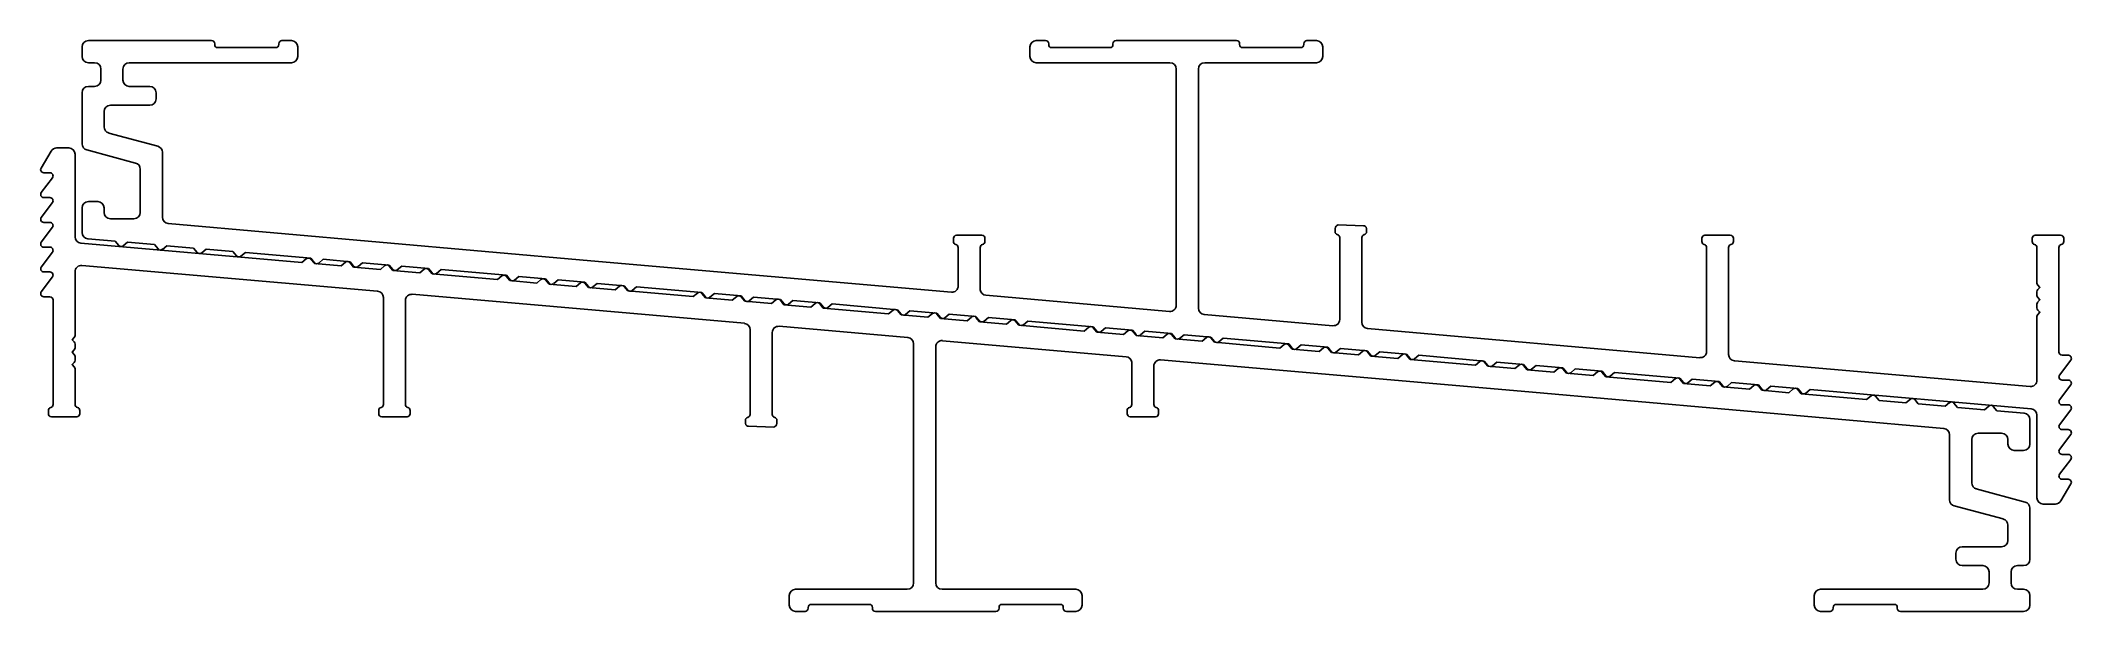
# Model space of a CAD drawing. Header units: inches. Extents: x -74 to 90, y 3 to 49.
import ezdxf

# ---------------------------------------------------------------- set-up
doc = ezdxf.new("R2010")
doc.units = ezdxf.units.IN
doc.header["$MEASUREMENT"] = 0
doc.layers.add('1', color=7, linetype='Continuous')

msp = doc.modelspace()

# ---------------------------------------------------------------- linework, layer by layer
at = {"layer": '1', "color": 7, "linetype": 'Continuous'}
for p, q in [((-59.92, 49.16), (-69.86, 49.16)), ((-53.48, 49.16), (-54.24, 49.16)), ((7.37, 49.16), (6.61, 49.16)), ((22.77, 49.16), (13.05, 49.16)), ((29.21, 49.16), (28.45, 49.16)), ((-70.37, 48.65), (-70.37, 47.89)), ((-59.67, 48.85), (-59.67, 48.91)), ((-54.74, 48.6), (-59.42, 48.6)), ((-54.49, 48.91), (-54.49, 48.85)), ((-52.97, 47.89), (-52.97, 48.65)), ((6.1, 48.65), (6.1, 47.89)), ((7.62, 48.85), (7.62, 48.91)), ((12.55, 48.6), (7.87, 48.6)), ((12.8, 48.91), (12.8, 48.85)), ((23.02, 48.85), (23.02, 48.91)), ((27.95, 48.6), (23.27, 48.6)), ((28.2, 48.91), (28.2, 48.85)), ((29.72, 47.89), (29.72, 48.65)), ((-69.86, 47.38), (-69.36, 47.38)), ((-68.85, 46.87), (-68.85, 45.98)), ((-67.07, 45.98), (-67.07, 46.87)), ((-66.56, 47.38), (-53.48, 47.38)), ((6.61, 47.38), (17.4, 47.38)), ((17.91, 46.87), (17.91, 27.84)), ((17.91, 46.87), (17.91, 39.34)), ((19.69, 27.6), (19.69, 46.87)), ((20.2, 47.38), (29.21, 47.38)), ((-70.37, 44.96), (-70.37, 40.84)), ((-69.36, 45.47), (-69.86, 45.47)), ((-64.91, 45.47), (-66.56, 45.47)), ((-64.4, 44.46), (-64.4, 44.96)), ((-68.59, 42.21), (-68.59, 43.44)), ((-68.08, 43.95), (-64.91, 43.95)), ((-64.27, 40.66), (-68.21, 41.71)), ((-72.86, 40.26), (-73.68, 38.89)), ((-71.44, 40.51), (-72.42, 40.51)), ((-70.93, 33.34), (-70.93, 40)), ((-69.99, 40.35), (-66.05, 39.29)), ((-63.89, 34.92), (-63.89, 40.16)), ((17.91, 39.34), (17.91, 39.34)), ((-72.76, 38.11), (-73.66, 36.91)), ((-73.46, 38.51), (-72.96, 38.51)), ((-65.67, 38.8), (-65.67, 35.31)), ((-72.76, 36.11), (-73.66, 34.91)), ((-73.46, 36.51), (-72.96, 36.51)), ((-69.1, 36.19), (-69.86, 36.19)), ((-73.46, 34.51), (-72.96, 34.51)), ((-70.37, 35.68), (-70.37, 33.7)), ((-68.59, 35.31), (-68.59, 35.68)), ((-66.18, 34.8), (-68.08, 34.8)), ((-29.33, 31.42), (-63.42, 34.41)), ((-72.76, 34.11), (-73.66, 32.91)), ((-52.63, 31.28), (-70.47, 32.84)), ((-69.9, 33.19), (-67.7, 33)), ((-67.7, 33), (-67.4, 32.64)), ((-67.05, 32.61), (-66.7, 32.91)), ((-66.7, 32.91), (-64.53, 32.72)), ((-0.07, 33.23), (-0.07, 32.97)), ((2.22, 33.48), (0.18, 33.48)), ((2.47, 32.97), (2.47, 33.23)), ((30.72, 34.02), (30.72, 33.76)), ((33.01, 34.23), (30.97, 34.31)), ((31.1, 33.28), (31.1, 26.69)), ((32.88, 26.45), (32.88, 33.28)), ((33.26, 33.76), (33.26, 34.02)), ((60.31, 33.23), (60.31, 32.97)), ((62.6, 33.48), (60.56, 33.48)), ((62.85, 32.97), (62.85, 33.23)), ((86.96, 33.23), (86.96, 32.97)), ((89.25, 33.48), (87.21, 33.48)), ((89.5, 32.97), (89.5, 33.23)), ((-72.76, 32.11), (-73.66, 30.91)), ((-73.46, 32.51), (-72.96, 32.51)), ((-64.53, 32.72), (-64.24, 32.37)), ((-63.88, 32.33), (-63.53, 32.63)), ((-63.53, 32.63), (-61.37, 32.44)), ((-61.37, 32.44), (-61.07, 32.09)), ((-60.72, 32.06), (-60.36, 32.35)), ((-60.36, 32.35), (-58.2, 32.16)), ((-58.2, 32.16), (-57.9, 31.81)), ((-57.55, 31.78), (-57.19, 32.08)), ((-57.19, 32.08), (-51.92, 31.62)), ((-52.28, 31.57), (-52.63, 31.28)), ((-51.63, 31.19), (-51.93, 31.54)), ((-51.92, 31.62), (-51.62, 31.26)), ((-49.47, 31), (-51.63, 31.19)), ((-51.27, 31.23), (-50.92, 31.53)), ((-50.92, 31.53), (-48.75, 31.34)), ((-49.11, 31.3), (-49.47, 31)), ((-48.46, 30.91), (-48.76, 31.27)), ((-48.75, 31.34), (-48.46, 30.98)), ((-48.1, 30.95), (-47.75, 31.25)), ((-47.75, 31.25), (-45.59, 31.06)), ((-0.23, 28.88), (-29.33, 31.42)), ((0.31, 32.48), (0.31, 29.38)), ((2.09, 29.08), (2.09, 32.48)), ((60.69, 32.48), (60.69, 24.11)), ((62.47, 23.86), (62.47, 32.48)), ((87.34, 32.48), (87.34, 29.62)), ((89.12, 30.1), (89.12, 32.48)), ((-72.76, 30.11), (-73.66, 28.91)), ((-73.46, 30.51), (-72.96, 30.51)), ((-70.93, 25.4), (-70.93, 30.53)), ((-70.38, 31.04), (-46.53, 28.96)), ((-46.3, 30.72), (-48.46, 30.91)), ((-45.94, 31.02), (-46.3, 30.72)), ((-45.59, 31.06), (-45.29, 30.71)), ((-45.3, 30.63), (-45.59, 30.99)), ((-43.13, 30.45), (-45.3, 30.63)), ((-44.94, 30.68), (-44.58, 30.97)), ((-44.58, 30.97), (-42.42, 30.78)), ((-42.78, 30.74), (-43.13, 30.45)), ((-42.42, 30.78), (-42.12, 30.43)), ((-42.13, 30.36), (-42.42, 30.71)), ((-36.85, 29.9), (-42.13, 30.36)), ((-41.77, 30.4), (-41.41, 30.7)), ((-41.41, 30.7), (-36.14, 30.24)), ((-36.5, 30.19), (-36.85, 29.9)), ((-35.85, 29.81), (-36.15, 30.16)), ((-36.14, 30.24), (-35.84, 29.88)), ((-33.69, 29.62), (-35.85, 29.81)), ((-35.49, 29.85), (-35.14, 30.15)), ((-35.14, 30.15), (-32.97, 29.96)), ((-33.33, 29.92), (-33.69, 29.62)), ((-32.68, 29.53), (-32.98, 29.89)), ((-32.97, 29.96), (-32.68, 29.6)), ((-30.52, 29.34), (-32.68, 29.53)), ((-32.32, 29.57), (-31.97, 29.87)), ((-31.97, 29.87), (-29.81, 29.68)), ((-30.16, 29.64), (-30.52, 29.34)), ((-29.81, 29.68), (-29.51, 29.33)), ((-29.52, 29.25), (-29.81, 29.61)), ((-29.16, 29.3), (-28.8, 29.59)), ((-28.8, 29.59), (-26.64, 29.4)), ((87.34, 29.62), (87.34, 29.62)), ((89.12, 24.05), (89.12, 30.1)), ((-73.46, 28.51), (-72.96, 28.51)), ((-72.71, 28.26), (-72.71, 22.21)), ((-46.06, 28.45), (-46.06, 19.83)), ((-44.28, 19.83), (-44.28, 28.2)), ((-43.73, 28.71), (-16.93, 26.37)), ((-27.35, 29.06), (-29.52, 29.25)), ((-27, 29.36), (-27.35, 29.06)), ((-26.64, 29.4), (-26.34, 29.05)), ((-26.35, 28.98), (-26.64, 29.33)), ((-21.07, 28.52), (-26.35, 28.98)), ((-25.99, 29.02), (-25.64, 29.32)), ((-25.64, 29.32), (-20.36, 28.85)), ((-20.72, 28.81), (-21.07, 28.52)), ((-20.07, 28.43), (-20.37, 28.78)), ((-20.36, 28.85), (-20.07, 28.5)), ((-17.91, 28.24), (-20.07, 28.43)), ((-19.71, 28.47), (-19.36, 28.77)), ((-19.36, 28.77), (-17.19, 28.58)), ((-17.55, 28.54), (-17.91, 28.24)), ((-16.9, 28.15), (-17.2, 28.5)), ((-17.19, 28.58), (-16.9, 28.22)), ((-14.74, 27.96), (-16.9, 28.15)), ((-16.55, 28.19), (-16.19, 28.49)), ((-16.19, 28.49), (-14.03, 28.3)), ((-14.39, 28.26), (-14.74, 27.96)), ((-14.03, 28.3), (-13.73, 27.95)), ((-13.74, 27.87), (-14.03, 28.23)), ((-11.57, 27.68), (-13.74, 27.87)), ((-13.38, 27.92), (-13.02, 28.21)), ((-13.02, 28.21), (-10.86, 28.02)), ((-11.22, 27.98), (-11.57, 27.68)), ((-10.86, 28.02), (-10.56, 27.67)), ((-10.57, 27.6), (-10.86, 27.95)), ((-10.21, 27.64), (-9.86, 27.94)), ((-9.86, 27.94), (-4.58, 27.47)), ((17.36, 27.33), (2.55, 28.63)), ((87.34, 28.91), (87.34, 28.62)), ((87.34, 27.91), (87.34, 27.62)), ((87.34, 27.62), (87.34, 27.91)), ((87.34, 27.91), (87.34, 27.62)), ((87.34, 27.62), (87.34, 27.91)), ((87.34, 27.91), (87.34, 27.62)), ((87.42, 29.44), (87.59, 29.27)), ((87.59, 29.26), (87.42, 29.09)), ((87.42, 28.44), (87.59, 28.27)), ((87.59, 28.26), (87.42, 28.09)), ((-5.3, 27.14), (-10.57, 27.6)), ((-4.94, 27.43), (-5.3, 27.14)), ((-4.29, 27.05), (-4.59, 27.4)), ((-4.58, 27.47), (-4.29, 27.12)), ((-2.13, 26.86), (-4.29, 27.05)), ((-3.93, 27.09), (-3.58, 27.39)), ((-3.58, 27.39), (-1.41, 27.2)), ((-1.77, 27.15), (-2.13, 26.86)), ((-1.12, 26.77), (-1.42, 27.12)), ((-1.41, 27.2), (-1.12, 26.84)), ((1.04, 26.58), (-1.12, 26.77)), ((-0.77, 26.81), (-0.41, 27.11)), ((-0.41, 27.11), (1.75, 26.92)), ((1.39, 26.88), (1.04, 26.58)), ((1.75, 26.92), (2.05, 26.57)), ((2.04, 26.49), (1.75, 26.85)), ((4.21, 26.3), (2.04, 26.49)), ((2.4, 26.54), (2.76, 26.83)), ((2.76, 26.83), (4.92, 26.64)), ((4.56, 26.6), (4.21, 26.3)), ((5.21, 26.22), (4.91, 26.57)), ((4.92, 26.64), (5.22, 26.29)), ((10.48, 25.75), (5.21, 26.22)), ((5.57, 26.26), (5.92, 26.55)), ((5.92, 26.55), (11.2, 26.09)), ((17.91, 27.84), (17.91, 27.84)), ((30.54, 26.18), (20.16, 27.09)), ((87.34, 26.91), (87.34, 26.91)), ((87.34, 26.91), (87.34, 21.78)), ((87.42, 27.44), (87.59, 27.27)), ((87.59, 27.26), (87.42, 27.09)), ((-71.18, 25.05), (-71.01, 25.22)), ((-71.01, 24.87), (-71.18, 25.04)), ((-70.93, 25.4), (-70.93, 25.4)), ((-70.93, 24.4), (-70.93, 24.69)), ((-70.93, 24.69), (-70.93, 24.4)), ((-70.93, 24.4), (-70.93, 24.69)), ((-70.93, 24.69), (-70.93, 24.4)), ((-70.93, 24.4), (-70.93, 24.69)), ((-16.47, 25.86), (-16.47, 19.03)), ((-14.69, 19.03), (-14.69, 25.62)), ((-14.13, 26.13), (-3.75, 25.22)), ((-3.28, 24.71), (-3.28, 5.44)), ((-0.95, 24.97), (13.86, 23.68)), ((10.84, 26.05), (10.48, 25.75)), ((11.49, 25.67), (11.19, 26.02)), ((11.2, 26.09), (11.49, 25.74)), ((13.65, 25.48), (11.49, 25.67)), ((11.85, 25.71), (12.2, 26.01)), ((12.2, 26.01), (14.37, 25.82)), ((14.01, 25.77), (13.65, 25.48)), ((14.66, 25.39), (14.36, 25.74)), ((14.37, 25.82), (14.66, 25.46)), ((16.82, 25.2), (14.66, 25.39)), ((15.01, 25.43), (15.37, 25.73)), ((15.37, 25.73), (17.53, 25.54)), ((17.17, 25.5), (16.82, 25.2)), ((17.53, 25.54), (17.83, 25.19)), ((17.82, 25.11), (17.53, 25.47)), ((19.99, 24.92), (17.82, 25.11)), ((18.18, 25.15), (18.54, 25.45)), ((18.54, 25.45), (20.7, 25.26)), ((20.34, 25.22), (19.99, 24.92)), ((20.99, 24.84), (20.69, 25.19)), ((20.7, 25.26), (21, 24.91)), ((26.26, 24.37), (20.99, 24.84)), ((21.35, 24.88), (21.7, 25.17)), ((21.7, 25.17), (26.98, 24.71)), ((26.62, 24.67), (26.26, 24.37)), ((27.27, 24.29), (26.97, 24.64)), ((26.98, 24.71), (27.27, 24.36)), ((27.63, 24.33), (27.98, 24.63)), ((27.98, 24.63), (30.14, 24.44)), ((60.14, 23.6), (33.34, 25.94)), ((-71.18, 24.05), (-71.01, 24.22)), ((-71.01, 23.87), (-71.18, 24.04)), ((-71.18, 23.05), (-71.01, 23.22)), ((-71.01, 22.87), (-71.18, 23.04)), ((-70.93, 23.4), (-70.93, 23.69)), ((-1.5, 5.44), (-1.5, 24.47)), ((-1.5, 24.47), (-1.5, 24.47)), ((14.32, 23.23), (14.32, 19.83)), ((16.64, 23.43), (45.74, 20.89)), ((29.43, 24.1), (27.27, 24.29)), ((29.79, 24.39), (29.43, 24.1)), ((30.14, 24.44), (30.44, 24.08)), ((30.44, 24.01), (30.14, 24.36)), ((32.6, 23.82), (30.44, 24.01)), ((30.79, 24.05), (31.15, 24.35)), ((31.15, 24.35), (33.31, 24.16)), ((32.95, 24.12), (32.6, 23.82)), ((33.31, 24.16), (33.61, 23.8)), ((33.6, 23.73), (33.31, 24.09)), ((35.77, 23.54), (33.6, 23.73)), ((33.96, 23.77), (34.32, 24.07)), ((34.32, 24.07), (36.48, 23.88)), ((36.12, 23.84), (35.77, 23.54)), ((36.77, 23.45), (36.47, 23.81)), ((36.48, 23.88), (36.78, 23.53)), ((42.04, 22.99), (36.77, 23.45)), ((37.13, 23.5), (37.48, 23.79)), ((37.48, 23.79), (42.76, 23.33)), ((42.4, 23.29), (42.04, 22.99)), ((43.05, 22.91), (42.75, 23.26)), ((42.76, 23.33), (43.05, 22.98)), ((43.41, 22.95), (43.76, 23.24)), ((43.76, 23.24), (45.92, 23.06)), ((45.57, 23.01), (45.21, 22.72)), ((45.92, 23.06), (46.22, 22.7)), ((46.22, 22.63), (45.92, 22.98)), ((46.57, 22.67), (46.93, 22.97)), ((46.93, 22.97), (49.09, 22.78)), ((86.79, 21.27), (62.94, 23.35)), ((89.17, 22.2), (90.07, 23.4)), ((89.87, 23.8), (89.37, 23.8)), ((-72.71, 22.21), (-72.71, 19.83)), ((-70.93, 19.83), (-70.93, 22.69)), ((-70.93, 22.69), (-70.93, 22.69)), ((16.1, 19.83), (16.1, 22.92)), ((45.21, 22.72), (43.05, 22.91)), ((48.38, 22.44), (46.22, 22.63)), ((48.73, 22.74), (48.38, 22.44)), ((49.09, 22.78), (49.39, 22.42)), ((49.38, 22.35), (49.09, 22.71)), ((51.55, 22.16), (49.38, 22.35)), ((49.74, 22.39), (50.1, 22.69)), ((50.1, 22.69), (52.26, 22.5)), ((51.9, 22.46), (51.55, 22.16)), ((52.55, 22.07), (52.25, 22.43)), ((52.26, 22.5), (52.56, 22.15)), ((57.82, 21.61), (52.55, 22.07)), ((52.91, 22.12), (53.26, 22.41)), ((53.26, 22.41), (58.54, 21.95)), ((58.18, 21.91), (57.82, 21.61)), ((58.83, 21.53), (58.53, 21.88)), ((58.54, 21.95), (58.83, 21.6)), ((60.99, 21.34), (58.83, 21.53)), ((59.19, 21.57), (59.54, 21.86)), ((59.54, 21.86), (61.7, 21.67)), ((61.35, 21.63), (60.99, 21.34)), ((61.7, 21.67), (62, 21.32)), ((61.99, 21.25), (61.7, 21.6)), ((62.35, 21.29), (62.71, 21.59)), ((62.71, 21.59), (64.87, 21.4)), ((64.51, 21.36), (64.16, 21.06)), ((64.87, 21.4), (65.17, 21.04)), ((65.16, 20.97), (64.87, 21.32)), ((65.52, 21.01), (65.88, 21.31)), ((65.88, 21.31), (68.04, 21.12)), ((89.17, 20.2), (90.07, 21.4)), ((89.87, 21.8), (89.37, 21.8)), ((45.74, 20.89), (79.83, 17.9)), ((64.16, 21.06), (61.99, 21.25)), ((67.33, 20.78), (65.16, 20.97)), ((67.68, 21.08), (67.33, 20.78)), ((68.33, 20.69), (68.03, 21.05)), ((68.04, 21.12), (68.34, 20.77)), ((73.6, 20.23), (68.33, 20.69)), ((68.69, 20.74), (69.04, 21.03)), ((69.04, 21.03), (86.88, 19.47)), ((73.96, 20.53), (73.6, 20.23)), ((74.61, 20.14), (74.31, 20.5)), ((76.77, 19.96), (74.61, 20.14)), ((77.13, 20.25), (76.77, 19.96)), ((77.77, 19.87), (77.48, 20.22)), ((79.94, 19.68), (77.77, 19.87)), ((80.29, 19.98), (79.94, 19.68)), ((80.94, 19.59), (80.65, 19.94)), ((83.46, 19.7), (83.11, 19.4)), ((84.11, 19.31), (83.81, 19.67)), ((89.87, 19.8), (89.37, 19.8)), ((-73.09, 19.34), (-73.09, 19.08)), ((-72.84, 18.83), (-70.8, 18.83)), ((-70.55, 19.08), (-70.55, 19.34)), ((-46.44, 19.34), (-46.44, 19.08)), ((-46.19, 18.83), (-44.15, 18.83)), ((-43.9, 19.08), (-43.9, 19.34)), ((-16.85, 18.55), (-16.85, 18.29)), ((-16.6, 18.07), (-14.56, 18)), ((-14.31, 18.29), (-14.31, 18.55)), ((13.94, 19.34), (13.94, 19.08)), ((14.19, 18.83), (16.23, 18.83)), ((16.48, 19.08), (16.48, 19.34)), ((83.11, 19.4), (80.94, 19.59)), ((86.31, 19.12), (84.11, 19.31)), ((86.78, 16.63), (86.78, 18.61)), ((87.34, 18.96), (87.34, 12.31)), ((89.17, 18.2), (90.07, 19.4)), ((80.3, 17.39), (80.3, 12.14)), ((82.08, 13.51), (82.08, 17)), ((82.59, 17.51), (84.49, 17.51)), ((85, 17), (85, 16.63)), ((89.17, 16.2), (90.07, 17.4)), ((89.87, 17.8), (89.37, 17.8)), ((85.51, 16.12), (86.27, 16.12)), ((89.17, 14.2), (90.07, 15.4)), ((89.87, 15.8), (89.37, 15.8)), ((89.27, 12.05), (90.09, 13.42)), ((89.87, 13.8), (89.37, 13.8)), ((-1.5, 5.44), (-1.5, 12.97)), ((-1.5, 12.97), (-1.5, 12.97)), ((80.67, 11.65), (84.62, 10.6)), ((86.4, 11.96), (82.45, 13.02)), ((87.85, 11.8), (88.83, 11.8)), ((85, 10.1), (85, 8.87)), ((86.78, 7.35), (86.78, 11.47)), ((84.49, 8.36), (81.32, 8.36)), ((80.81, 7.85), (80.81, 7.35)), ((81.32, 6.84), (82.97, 6.84)), ((85.77, 6.84), (86.27, 6.84)), ((-3.79, 4.93), (-12.8, 4.93)), ((9.8, 4.93), (-0.99, 4.93)), ((82.97, 4.93), (69.89, 4.93)), ((83.48, 6.33), (83.48, 5.44)), ((85.26, 5.44), (85.26, 6.33)), ((86.27, 4.93), (85.77, 4.93)), ((-13.31, 4.42), (-13.31, 3.66)), ((-11.79, 3.4), (-11.79, 3.46)), ((-11.54, 3.71), (-6.86, 3.71)), ((-6.61, 3.46), (-6.61, 3.4)), ((3.61, 3.4), (3.61, 3.46)), ((3.86, 3.71), (8.54, 3.71)), ((8.79, 3.46), (8.79, 3.4)), ((10.31, 3.66), (10.31, 4.42)), ((69.38, 4.42), (69.38, 3.66)), ((70.9, 3.4), (70.9, 3.46)), ((71.15, 3.71), (75.83, 3.71)), ((76.08, 3.46), (76.08, 3.4)), ((86.78, 3.66), (86.78, 4.42)), ((-12.8, 3.15), (-12.04, 3.15)), ((-6.36, 3.15), (3.36, 3.15)), ((9.04, 3.15), (9.8, 3.15)), ((69.89, 3.15), (70.65, 3.15)), ((76.33, 3.15), (86.27, 3.15))]:
    msp.add_line(p, q, dxfattribs=at)
for centre, radius, start, end in [((-69.86, 48.65), 0.51, 90, 180), ((-59.92, 48.91), 0.25, 0, 90), ((-54.24, 48.91), 0.25, 90, 180), ((-53.48, 48.65), 0.51, 0, 90), ((6.61, 48.65), 0.51, 90, 180), ((7.37, 48.91), 0.25, 0, 90), ((13.05, 48.91), 0.25, 90, 180), ((22.77, 48.91), 0.25, 0, 90), ((28.45, 48.91), 0.25, 90, 180), ((29.21, 48.65), 0.51, 0, 90), ((-69.86, 47.89), 0.51, 180, 270), ((-59.42, 48.85), 0.25, 180, 270), ((-54.74, 48.85), 0.25, 270, 0), ((-53.48, 47.89), 0.51, 270, 0), ((6.61, 47.89), 0.51, 180, 270), ((7.87, 48.85), 0.25, 180, 270), ((12.55, 48.85), 0.25, 270, 0), ((23.27, 48.85), 0.25, 180, 270), ((27.95, 48.85), 0.25, 270, 0), ((29.21, 47.89), 0.51, 270, 0), ((-69.36, 46.87), 0.51, 0, 90), ((-69.36, 45.98), 0.51, 270, 360), ((-66.56, 46.87), 0.51, 90, 180), ((-66.56, 45.98), 0.51, 180, 270), ((17.4, 46.87), 0.51, 0, 90), ((20.2, 46.87), 0.51, 90, 180), ((-69.86, 44.96), 0.51, 90, 180), ((-64.91, 44.96), 0.51, 0, 90), ((-64.91, 44.46), 0.51, 270, 0), ((-68.08, 43.44), 0.51, 90, 180), ((-68.08, 42.21), 0.51, 180, 255), ((-72.42, 40), 0.51, 90, 149.2563), ((-71.44, 40), 0.51, 0, 90), ((-69.86, 40.84), 0.51, 180, 255), ((-64.4, 40.16), 0.51, 0, 75), ((-73.46, 38.76), 0.25, 149.2563, 270), ((-72.96, 38.26), 0.25, 323.1301, 90), ((-66.18, 38.8), 0.51, 0, 75), ((-73.46, 36.76), 0.25, 143.1301, 270), ((-72.96, 36.26), 0.25, 323.1301, 90), ((-69.86, 35.68), 0.51, 90, 180), ((-69.1, 35.68), 0.51, 360, 90), ((-73.46, 34.76), 0.25, 143.1301, 270), ((-72.96, 34.26), 0.25, 323.1301, 90), ((-68.08, 35.31), 0.51, 180, 270), ((-66.18, 35.31), 0.51, 270, 0), ((-63.38, 34.92), 0.51, 180, 265), ((-73.46, 32.76), 0.25, 143.1301, 270), ((-70.42, 33.34), 0.51, 180, 265), ((-69.86, 33.7), 0.51, 180, 265), ((0.18, 33.23), 0.25, 90, 180), ((0.18, 32.97), 0.25, 180, 256.1135), ((2.22, 33.23), 0.25, 0, 90), ((2.22, 32.97), 0.25, 283.8865, 360), ((31.04, 33.99), 0.326, 102.9825, 174.5633), ((30.97, 33.76), 0.25, 180, 256.1135), ((30.85, 33.28), 0.25, 360, 76.1135), ((33.13, 33.28), 0.25, 103.8865, 180), ((33.01, 33.99), 0.248, 7.9873, 91.2596), ((33.01, 33.76), 0.25, 283.8865, 360), ((60.56, 33.23), 0.25, 90, 180), ((60.56, 32.97), 0.25, 180, 256.1135), ((62.6, 33.23), 0.25, 0, 90), ((62.6, 32.97), 0.25, 283.8865, 0), ((87.21, 33.23), 0.25, 90, 180), ((87.21, 32.97), 0.25, 180, 256.1135), ((89.25, 33.23), 0.25, 0, 90), ((89.25, 32.97), 0.25, 283.8865, 360), ((-72.96, 32.26), 0.25, 323.1301, 90), ((-67.21, 32.8), 0.25, 220, 310), ((-64.05, 32.53), 0.25, 220, 310), ((-60.88, 32.25), 0.25, 220, 310), ((-57.71, 31.97), 0.25, 220, 310), ((-52.12, 31.38), 0.25, 40, 130), ((-51.43, 31.42), 0.25, 220, 310), ((-48.95, 31.11), 0.25, 40, 130), ((0.06, 32.48), 0.25, 360, 76.1135), ((2.34, 32.48), 0.25, 103.8865, 180), ((60.44, 32.48), 0.25, 0, 76.1135), ((62.72, 32.48), 0.25, 103.8865, 180), ((87.09, 32.48), 0.25, 0, 76.1135), ((89.37, 32.48), 0.25, 103.8865, 180), ((-73.46, 30.76), 0.25, 143.1301, 270), ((-72.96, 30.26), 0.25, 323.1301, 90), ((-70.42, 30.53), 0.51, 85, 180), ((-48.27, 31.15), 0.25, 220, 310), ((-45.78, 30.83), 0.25, 40, 130), ((-45.1, 30.87), 0.25, 220, 310), ((-42.62, 30.55), 0.25, 40, 130), ((-41.93, 30.59), 0.25, 220, 310), ((-36.34, 30), 0.25, 40, 130), ((-35.65, 30.04), 0.25, 220, 310), ((-33.17, 29.72), 0.25, 40, 130), ((-32.49, 29.76), 0.25, 220, 310), ((-30, 29.45), 0.25, 40, 130), ((87.59, 29.62), 0.25, 180, 225), ((-73.46, 28.76), 0.25, 143.1301, 270), ((-72.96, 28.26), 0.25, 0, 90), ((-46.57, 28.45), 0.51, 0, 85), ((-43.77, 28.2), 0.51, 85, 180), ((-29.32, 29.49), 0.25, 220, 310), ((-26.84, 29.17), 0.25, 40, 130), ((-26.15, 29.21), 0.25, 220, 310), ((-20.56, 28.62), 0.25, 40, 130), ((-19.87, 28.66), 0.25, 220, 310), ((-17.39, 28.34), 0.25, 40, 130), ((-16.71, 28.38), 0.25, 220, 310), ((-14.22, 28.07), 0.25, 40, 130), ((-13.54, 28.11), 0.25, 220, 310), ((-11.06, 27.79), 0.25, 40, 130), ((-0.2, 29.38), 0.51, 266.3935, 359.9849), ((2.6, 29.14), 0.51, 186.385, 265), ((87.59, 28.91), 0.25, 135, 180), ((87.59, 28.62), 0.25, 180, 225), ((87.59, 27.91), 0.25, 135, 180), ((87.58, 29.27), 0.008, 315, 45), ((87.58, 28.27), 0.008, 315, 45), ((-16.97, 25.87), 0.498, 358.6565, 85.5429), ((-10.37, 27.83), 0.25, 220, 310), ((-4.78, 27.24), 0.25, 40, 130), ((-4.09, 27.28), 0.25, 220, 310), ((-1.61, 26.96), 0.25, 40, 130), ((-0.93, 27), 0.25, 220, 310), ((1.56, 26.69), 0.25, 40, 130), ((2.24, 26.73), 0.25, 220, 310), ((4.72, 26.41), 0.25, 40, 130), ((5.41, 26.45), 0.25, 220, 310), ((17.4, 27.84), 0.51, 265, 0), ((20.2, 27.6), 0.51, 180, 265), ((30.58, 26.7), 0.521, 265.5739, 358.81), ((33.38, 26.44), 0.498, 178.6565, 265.5429), ((87.59, 27.62), 0.25, 180, 225), ((87.59, 26.91), 0.25, 135, 180), ((87.58, 27.27), 0.008, 315, 45), ((-71.17, 25.04), 0.008, 135, 225), ((-71.18, 25.4), 0.25, 315, 360), ((-71.18, 24.69), 0.25, 0, 45), ((-14.17, 25.61), 0.521, 85.5739, 178.81), ((-3.79, 24.71), 0.51, 0, 85), ((-0.99, 24.47), 0.51, 85, 180), ((11, 25.86), 0.25, 40, 130), ((11.69, 25.9), 0.25, 220, 310), ((14.17, 25.58), 0.25, 40, 130), ((14.85, 25.62), 0.25, 220, 310), ((17.34, 25.31), 0.25, 40, 130), ((18.02, 25.35), 0.25, 220, 310), ((20.5, 25.03), 0.25, 40, 130), ((21.19, 25.07), 0.25, 220, 310), ((26.78, 24.48), 0.25, 40, 130), ((-71.17, 24.04), 0.008, 135, 225), ((-71.17, 23.04), 0.008, 135, 225), ((-71.18, 24.4), 0.25, 315, 360), ((-71.18, 23.69), 0.25, 360, 45), ((-71.18, 23.4), 0.25, 315, 360), ((13.81, 23.17), 0.51, 6.385, 85), ((16.61, 22.92), 0.51, 86.3935, 179.9849), ((27.47, 24.52), 0.25, 220, 310), ((29.95, 24.2), 0.25, 40, 130), ((30.63, 24.24), 0.25, 220, 310), ((33.11, 23.93), 0.25, 40, 130), ((33.8, 23.97), 0.25, 220, 310), ((36.28, 23.65), 0.25, 40, 130), ((36.97, 23.69), 0.25, 220, 310), ((42.56, 23.1), 0.25, 40, 130), ((43.25, 23.14), 0.25, 220, 310), ((45.73, 22.82), 0.25, 40, 130), ((60.18, 24.11), 0.51, 265, 0), ((62.98, 23.86), 0.51, 180, 265), ((89.37, 24.05), 0.25, 180, 270), ((89.87, 23.55), 0.25, 323.1301, 90), ((-71.18, 22.69), 0.25, 0, 45), ((46.41, 22.86), 0.25, 220, 310), ((48.89, 22.54), 0.25, 40, 130), ((49.58, 22.58), 0.25, 220, 310), ((52.06, 22.27), 0.25, 40, 130), ((52.75, 22.31), 0.25, 220, 310), ((58.34, 21.72), 0.25, 40, 130), ((59.02, 21.76), 0.25, 220, 310), ((61.51, 21.44), 0.25, 40, 130), ((62.19, 21.48), 0.25, 220, 310), ((64.67, 21.16), 0.25, 40, 130), ((86.83, 21.78), 0.51, 265, 360), ((89.37, 22.05), 0.25, 143.1301, 270), ((89.87, 21.55), 0.25, 323.1301, 90), ((-72.96, 19.83), 0.25, 283.8865, 0), ((-70.68, 19.83), 0.25, 180, 256.1135), ((-46.31, 19.83), 0.25, 283.8865, 0), ((-44.03, 19.83), 0.25, 180, 256.1135), ((14.07, 19.83), 0.25, 283.8865, 0), ((16.35, 19.83), 0.25, 180, 256.1135), ((65.36, 21.2), 0.25, 220, 310), ((67.84, 20.89), 0.25, 40, 130), ((68.53, 20.93), 0.25, 220, 310), ((74.12, 20.34), 0.25, 40, 130), ((77.29, 20.06), 0.25, 40, 130), ((80.45, 19.78), 0.25, 40, 130), ((83.62, 19.51), 0.25, 40, 130), ((89.37, 20.05), 0.25, 143.1301, 270), ((89.87, 19.55), 0.25, 323.1301, 90), ((-72.84, 19.34), 0.25, 103.8865, 180), ((-72.84, 19.08), 0.25, 180, 270), ((-70.8, 19.08), 0.25, 270, 0), ((-70.8, 19.34), 0.25, 360, 76.1135), ((-46.19, 19.34), 0.25, 103.8865, 180), ((-46.19, 19.08), 0.25, 180, 270), ((-44.15, 19.08), 0.25, 270, 0), ((-44.15, 19.34), 0.25, 0, 76.1135), ((-16.6, 18.55), 0.25, 103.8865, 180), ((-16.61, 18.32), 0.248, 187.9873, 271.2596), ((-16.72, 19.03), 0.25, 283.8865, 0), ((-14.44, 19.03), 0.25, 180, 256.1135), ((-14.64, 18.32), 0.326, 282.9825, 354.5633), ((-14.56, 18.55), 0.25, 360, 76.1135), ((14.19, 19.34), 0.25, 103.8865, 180), ((14.19, 19.08), 0.25, 180, 270), ((16.23, 19.08), 0.25, 270, 0), ((16.23, 19.34), 0.25, 360, 76.1135), ((86.27, 18.61), 0.51, 0, 85), ((86.83, 18.96), 0.51, 0, 85), ((89.37, 18.05), 0.25, 143.1301, 270), ((79.79, 17.39), 0.51, 0, 85), ((82.59, 17), 0.51, 90, 180), ((84.49, 17), 0.51, 360, 90), ((85.51, 16.63), 0.51, 180, 270), ((86.27, 16.63), 0.51, 270, 360), ((89.87, 17.55), 0.25, 323.1301, 90), ((89.37, 16.05), 0.25, 143.1301, 270), ((89.87, 15.55), 0.25, 323.1301, 90), ((82.59, 13.51), 0.51, 180, 255), ((89.37, 14.05), 0.25, 143.1301, 270), ((89.87, 13.55), 0.25, 329.2563, 90), ((80.81, 12.14), 0.51, 180, 255), ((86.27, 11.47), 0.51, 0, 75), ((87.85, 12.31), 0.51, 180, 270), ((88.83, 12.31), 0.51, 270, 329.2563), ((84.49, 10.1), 0.51, 0, 75), ((81.32, 7.85), 0.51, 90, 180), ((84.49, 8.87), 0.51, 270, 0), ((81.32, 7.35), 0.51, 180, 270), ((82.97, 6.33), 0.51, 360, 90), ((85.77, 6.33), 0.51, 90, 180), ((86.27, 7.35), 0.51, 270, 360), ((-12.8, 4.42), 0.51, 90, 180), ((-3.79, 5.44), 0.51, 270, 360), ((-0.99, 5.44), 0.51, 180, 270), ((9.8, 4.42), 0.51, 0, 90), ((69.89, 4.42), 0.51, 90, 180), ((82.97, 5.44), 0.51, 270, 0), ((85.77, 5.44), 0.51, 180, 270), ((86.27, 4.42), 0.51, 0, 90), ((-12.8, 3.66), 0.51, 180, 270), ((-12.04, 3.4), 0.25, 270, 0), ((-11.54, 3.46), 0.25, 90, 180), ((-6.86, 3.46), 0.25, 0, 90), ((-6.36, 3.4), 0.25, 180, 270), ((3.36, 3.4), 0.25, 270, 0), ((3.86, 3.46), 0.25, 90, 180), ((8.54, 3.46), 0.25, 0, 90), ((9.04, 3.4), 0.25, 180, 270), ((9.8, 3.66), 0.51, 270, 360), ((69.89, 3.66), 0.51, 180, 270), ((70.65, 3.4), 0.25, 270, 0), ((71.15, 3.46), 0.25, 90, 180), ((75.83, 3.46), 0.25, 0, 90), ((76.33, 3.4), 0.25, 180, 270), ((86.27, 3.66), 0.51, 270, 360)]:
    msp.add_arc(centre, radius, start, end, dxfattribs=at)

doc.saveas('drawing.dxf')
